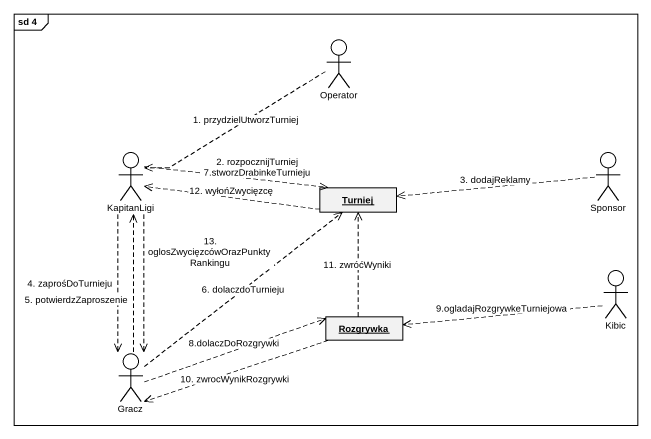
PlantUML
@startuml
mainframe sd 4
allowmixing
hide circle
hide empty members
actor Operator
actor KapitanLigi
actor Sponsor
object Turniej
actor Kibic
object Rozgrywka
actor Gracz
Operator .left.> KapitanLigi : 1. przydzielUtworzTurniej
KapitanLigi .right.> Turniej : 2. rozpocznijTurniej 7.stworzDrabinkeTurnieju
KapitanLigi ..> Gracz : 13. oglosZwycięzcówOrazPunktyRankingu
KapitanLigi ..> Gracz : 4. zaprośDoTurnieju
Sponsor .left.> Turniej : 3. dodajReklamy
Turniej .left.> KapitanLigi : 12. wyłońZwycięzcę
Kibic .left.> Rozgrywka : 9.ogladajRozgrywkeTurniejowa
Rozgrywka .up.> Turniej : 11. zwróćWyniki
Rozgrywka .left.> Gracz : 10. zwrocWynikRozgrywki
Gracz .up.> KapitanLigi : 5. potwierdzZaproszenie
Gracz .up.> Turniej : 6. dolaczdoTurnieju
Gracz .right.> Rozgrywka : 8.dolaczDoRozgrywki
@enduml
